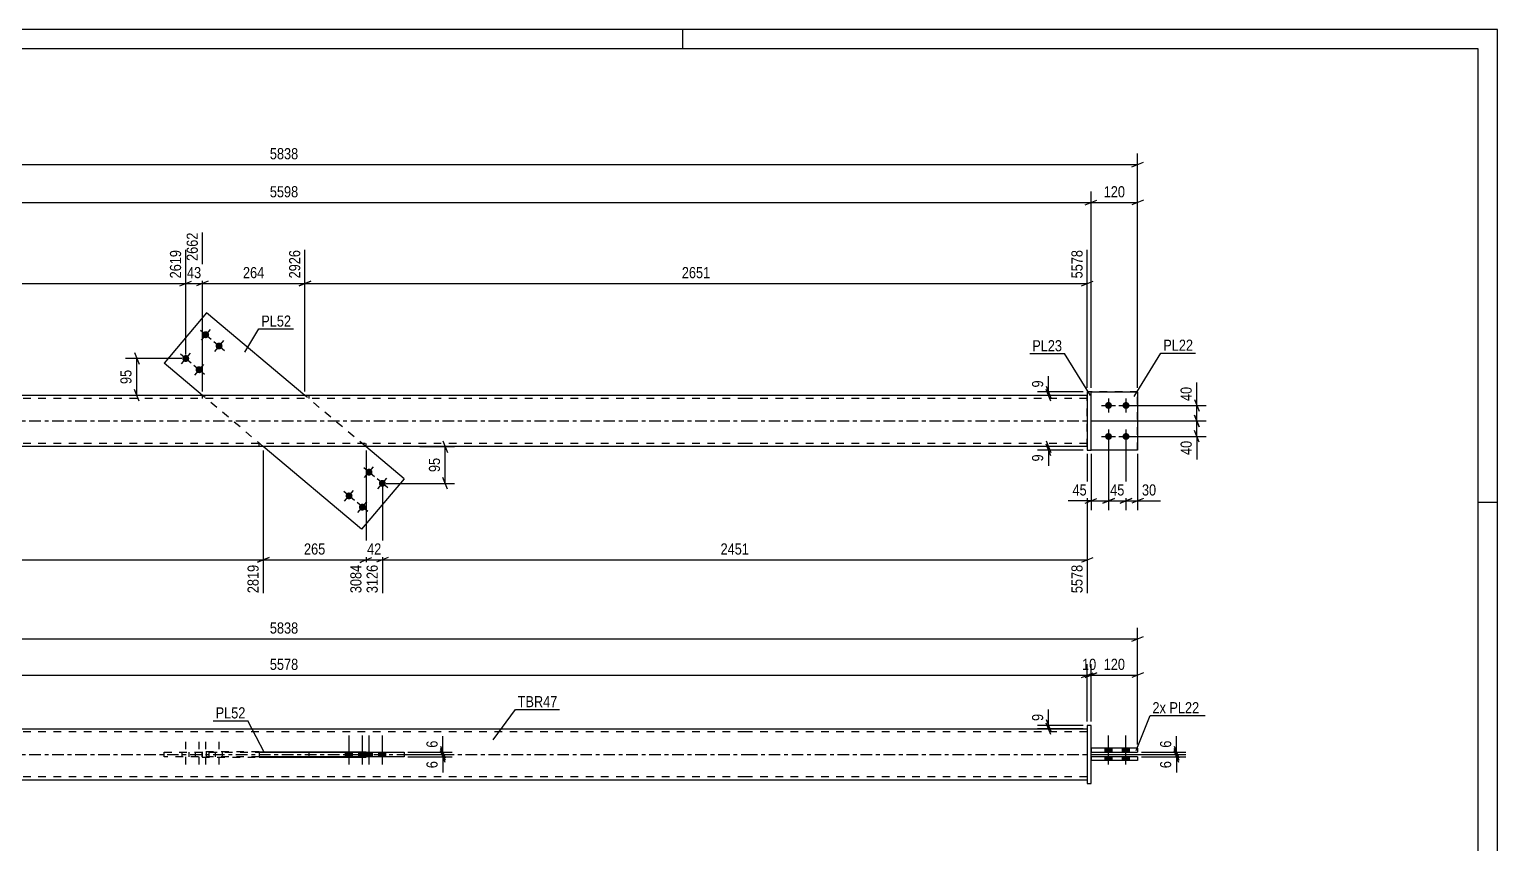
# Model space of a CAD drawing. Header units: millimetres. Extents: x 0 to 594, y 0 to 420.
# Drawn here: x 215.5 to 594, y 210 to 420 of the extents above; entities that cross this region are included whole.
import ezdxf

# ---------------------------------------------------------------- set-up
doc = ezdxf.new("R2010")
doc.units = ezdxf.units.MM
doc.linetypes.add('DXK_LINE_DOT2', pattern=[3.9198, 1.9599, -1.9599])
doc.linetypes.add('DXK_LINE_DOT3', pattern=[5.9187, 2.979, -0.9799, 0.9799, -0.9799])
doc.styles.add('Arial Narrow', font='ARIALN.TTF', dxfattribs={"height": 0.2})

# ---------------------------------------------------------------- blocks, each defined once
blk = doc.blocks.new('Unknown-501144083-1163')
at = {"color": 5, "linetype": 'Continuous'}
for p, q in [((594, 420), (0, 420)), ((384, 415), (384, 420)), ((594, 0), (594, 420)), ((589, 415), (5, 415)), ((589, 5), (589, 415)), ((594, 298), (589, 298))]:
    blk.add_line(p, q, dxfattribs=at)
blk = doc.blocks.new('Bolt-501144083-1939 - 1937')
at = {"linetype": 'Continuous'}
for points in [[(297.03, 232.41), (298.83, 232.41), (298.83, 233.61), (297.03, 233.61)], [(300.47, 232.41), (302.27, 232.41), (302.27, 233.61), (300.47, 233.61)], [(302.18, 232.41), (303.98, 232.41), (303.98, 233.61), (302.18, 233.61)], [(305.62, 232.41), (307.42, 232.41), (307.42, 233.61), (305.62, 233.61)]]:
    blk.add_hatch(color=1, dxfattribs=at).paths.add_polyline_path(points)
at = {"color": 1, "linetype": 'Continuous'}
for p, q in [((297.93, 230.41), (297.93, 237.91)), ((301.37, 230.41), (301.37, 237.91)), ((303.08, 230.41), (303.08, 237.91)), ((306.52, 230.41), (306.52, 237.91)), ((297.03, 232.41), (297.03, 233.61)), ((298.83, 232.41), (298.83, 233.61)), ((300.47, 232.41), (300.47, 233.61)), ((302.18, 232.41), (302.18, 233.61)), ((302.27, 232.41), (302.27, 233.61)), ((303.98, 232.41), (303.98, 233.61)), ((305.62, 232.41), (305.62, 233.61)), ((307.42, 232.41), (307.42, 233.61))]:
    blk.add_line(p, q, dxfattribs=at)
blk = doc.blocks.new('Bolt-501144083-1940 - 1937')
at = {"color": 1, "linetype": 'DXK_LINE_DOT2'}
for p, q in [((255.83, 230.41), (255.83, 237.91)), ((259.27, 230.41), (259.27, 237.91)), ((260.98, 230.41), (260.98, 237.91)), ((264.42, 230.41), (264.42, 237.91)), ((254.93, 232.41), (254.93, 233.61)), ((256.73, 232.41), (256.73, 233.61)), ((258.37, 232.41), (258.37, 233.61)), ((260.08, 232.41), (260.08, 233.61)), ((260.17, 232.41), (260.17, 233.61)), ((261.88, 232.41), (261.88, 233.61)), ((263.52, 232.41), (263.52, 233.61)), ((265.32, 232.41), (265.32, 233.61))]:
    blk.add_line(p, q, dxfattribs=at)
blk = doc.blocks.new('Bolt-501144083-1942 - 1937')
at = {"linetype": 'Continuous'}
for points in [[(494.6, 234.61), (492.8, 234.61), (492.8, 233.61), (494.6, 233.61)], [(494.6, 234.61), (492.8, 234.61), (492.8, 233.61), (494.6, 233.61)], [(494.6, 232.41), (492.8, 232.41), (492.8, 231.41), (494.6, 231.41)], [(494.6, 232.41), (492.8, 232.41), (492.8, 231.41), (494.6, 231.41)], [(499.1, 234.61), (497.3, 234.61), (497.3, 233.61), (499.1, 233.61)], [(499.1, 234.61), (497.3, 234.61), (497.3, 233.61), (499.1, 233.61)], [(499.1, 232.41), (497.3, 232.41), (497.3, 231.41), (499.1, 231.41)], [(499.1, 232.41), (497.3, 232.41), (497.3, 231.41), (499.1, 231.41)]]:
    blk.add_hatch(color=1, dxfattribs=at).paths.add_polyline_path(points)
at = {"color": 1, "linetype": 'Continuous'}
for p, q in [((493.7, 230.41), (493.7, 237.91)), ((493.7, 230.41), (493.7, 237.91)), ((498.2, 230.41), (498.2, 237.91)), ((498.2, 230.41), (498.2, 237.91)), ((492.8, 233.61), (492.8, 234.61)), ((492.8, 233.61), (492.8, 234.61)), ((492.8, 231.41), (492.8, 232.41)), ((492.8, 231.41), (492.8, 232.41)), ((494.6, 233.61), (494.6, 234.61)), ((494.6, 233.61), (494.6, 234.61)), ((494.6, 231.41), (494.6, 232.41)), ((494.6, 231.41), (494.6, 232.41)), ((497.3, 233.61), (497.3, 234.61)), ((497.3, 233.61), (497.3, 234.61)), ((497.3, 231.41), (497.3, 232.41)), ((497.3, 231.41), (497.3, 232.41)), ((499.1, 233.61), (499.1, 234.61)), ((499.1, 233.61), (499.1, 234.61)), ((499.1, 231.41), (499.1, 232.41)), ((499.1, 231.41), (499.1, 232.41))]:
    blk.add_line(p, q, dxfattribs=at)
blk = doc.blocks.new('Part-501144083-1945 - 1937')
at = {"color": 7, "linetype": 'DXK_LINE_DOT2'}
for p, q in [((250.25, 232.41), (250.25, 233.61)), ((250.25, 233.61), (274.77, 233.61)), ((274.77, 232.41), (250.25, 232.41)), ((261.2, 232.41), (261.2, 233.61))]:
    blk.add_line(p, q, dxfattribs=at)
at = {"color": 2, "linetype": 'Continuous'}
for p, q in [((274.77, 233.61), (312.1, 233.61)), ((312.1, 232.41), (274.77, 232.41)), ((301.15, 232.41), (301.15, 233.61)), ((312.1, 233.61), (312.1, 232.41))]:
    blk.add_line(p, q, dxfattribs=at)
blk = doc.blocks.new('Part-501144083-1959 - 1937')
at = {"color": 2, "linetype": 'Continuous'}
for p, q in [((488.2, 240.51), (488.2, 225.51)), ((489.2, 240.51), (488.2, 240.51)), ((489.2, 225.51), (489.2, 240.51)), ((488.2, 225.51), (489.2, 225.51))]:
    blk.add_line(p, q, dxfattribs=at)
blk = doc.blocks.new('Part-501144083-1964 - 1937')
at = {"color": 2, "linetype": 'Continuous'}
for p, q in [((489.2, 234.61), (489.2, 233.61)), ((501.2, 234.61), (489.2, 234.61)), ((489.2, 233.61), (501.2, 233.61)), ((501.2, 234.61), (501.2, 233.61))]:
    blk.add_line(p, q, dxfattribs=at)
blk = doc.blocks.new('Part-501144083-1969 - 1937')
at = {"color": 2, "linetype": 'Continuous'}
for p, q in [((501.2, 232.41), (489.2, 232.41)), ((489.2, 232.41), (489.2, 231.41)), ((501.2, 231.41), (489.2, 231.41)), ((501.2, 232.41), (501.2, 231.41))]:
    blk.add_line(p, q, dxfattribs=at)
blk = doc.blocks.new('Part-501144083-1974 - 1937')
at = {"color": 2, "linetype": 'Continuous'}
for p, q in [((162.25, 239.61), (400.1, 239.61)), ((400.2, 239.61), (488.2, 239.61)), ((274.77, 233.71), (274.77, 232.31)), ((274.77, 233.71), (302.32, 233.71)), ((274.77, 232.31), (302.32, 232.31)), ((287.59, 233.71), (287.59, 233.61)), ((287.59, 232.31), (287.59, 232.41)), ((302.32, 233.71), (302.32, 233.61)), ((302.32, 232.31), (302.32, 232.41)), ((400.1, 226.41), (162.25, 226.41)), ((488.2, 226.41), (400.2, 226.41))]:
    blk.add_line(p, q, dxfattribs=at)
at = {"color": 7, "linetype": 'DXK_LINE_DOT2'}
for p, q in [((400.1, 238.81), (162.25, 238.81)), ((488.2, 238.81), (400.2, 238.81)), ((488.2, 239.61), (488.2, 226.41)), ((260.04, 233.71), (260.04, 232.31)), ((274.77, 233.71), (260.04, 233.71)), ((260.04, 232.31), (274.77, 232.31)), ((287.59, 233.61), (287.59, 232.41)), ((302.32, 233.61), (302.32, 232.41)), ((400.1, 227.21), (162.25, 227.21)), ((488.2, 227.21), (400.2, 227.21))]:
    blk.add_line(p, q, dxfattribs=at)
at = {"color": 7, "linetype": 'DXK_LINE_DOT3'}
for p, q in [((162.25, 233.01), (400.1, 233.01)), ((400.2, 233.01), (488.2, 233.01))]:
    blk.add_line(p, q, dxfattribs=at)
blk = doc.blocks.new('Part-501144083-1431 - 1403')
at = {"color": 7, "linetype": 'DXK_LINE_DOT2'}
for p, q in [((501.2, 326.51), (489.2, 326.51)), ((489.2, 311.51), (489.2, 326.51)), ((501.2, 311.51), (501.2, 326.51)), ((501.2, 311.51), (489.2, 311.51))]:
    blk.add_line(p, q, dxfattribs=at)
blk = doc.blocks.new('Part-501144083-1446 - 1403')
at = {"color": 2, "linetype": 'Continuous'}
for p, q in [((489.2, 326.51), (501.2, 326.51)), ((501.2, 326.51), (501.2, 311.51)), ((501.2, 311.51), (489.2, 311.51))]:
    blk.add_line(p, q, dxfattribs=at)
at = {"color": 7, "linetype": 'DXK_LINE_DOT2'}
blk.add_line((489.2, 311.51), (489.2, 326.51), dxfattribs=at)
blk = doc.blocks.new('Part-501144083-1430 - 1403')
at = {"color": 2, "linetype": 'Continuous'}
for p, q in [((400.1, 325.61), (162.25, 325.61)), ((488.2, 325.61), (400.2, 325.61)), ((400.1, 312.41), (162.25, 312.41)), ((488.2, 312.41), (400.2, 312.41))]:
    blk.add_line(p, q, dxfattribs=at)
at = {"color": 7, "linetype": 'DXK_LINE_DOT2'}
for p, q in [((260.04, 325.61), (260.04, 324.81)), ((287.59, 325.61), (287.59, 324.81)), ((488.2, 312.41), (488.2, 325.61)), ((400.1, 324.81), (162.25, 324.81)), ((488.2, 324.81), (400.2, 324.81)), ((400.1, 313.21), (162.25, 313.21)), ((274.77, 312.41), (274.77, 313.21)), ((302.32, 312.41), (302.32, 313.21)), ((488.2, 313.21), (400.2, 313.21))]:
    blk.add_line(p, q, dxfattribs=at)
at = {"color": 7, "linetype": 'DXK_LINE_DOT3'}
for p, q in [((162.25, 319.01), (400.1, 319.01)), ((400.2, 319.01), (488.2, 319.01))]:
    blk.add_line(p, q, dxfattribs=at)
blk = doc.blocks.new('Part-501144083-1461 - 1403')
at = {"color": 2, "linetype": 'Continuous'}
for p, q in [((488.2, 326.51), (488.2, 311.51)), ((489.2, 326.51), (488.2, 326.51)), ((489.2, 311.51), (489.2, 326.51)), ((488.2, 311.51), (489.2, 311.51))]:
    blk.add_line(p, q, dxfattribs=at)
blk = doc.blocks.new('Part-501144083-1487 - 1403')
at = {"color": 2, "linetype": 'Continuous'}
for p, q in [((261.2, 346.93), (250.25, 333.93)), ((286.54, 325.61), (261.2, 346.93)), ((260.14, 325.61), (250.25, 333.93)), ((301.15, 291.09), (275.82, 312.41)), ((312.1, 304.09), (302.22, 312.41)), ((312.1, 304.09), (301.15, 291.09))]:
    blk.add_line(p, q, dxfattribs=at)
at = {"color": 7, "linetype": 'DXK_LINE_DOT2'}
for p, q in [((275.82, 312.41), (260.14, 325.61)), ((302.22, 312.41), (286.54, 325.61))]:
    blk.add_line(p, q, dxfattribs=at)
blk = doc.blocks.new('Bolt-501144083-1488 - 1403')
at = {"linetype": 'Continuous'}
for points in [[(493.7, 323.91, -1), (493.7, 322.11, -1)], [(498.2, 323.91, -1), (498.2, 322.11, -1)], [(493.7, 315.91, -1), (493.7, 314.11, -1)], [(498.2, 315.91, -1), (498.2, 314.11, -1)]]:
    blk.add_hatch(color=1, dxfattribs=at).paths.add_polyline_path(points)
at = {"color": 1, "linetype": 'Continuous'}
for p, q in [((491.9, 323.01), (495.5, 323.01)), ((493.7, 324.81), (493.7, 321.21)), ((496.4, 323.01), (500, 323.01)), ((498.2, 324.81), (498.2, 321.21)), ((491.9, 315.01), (495.5, 315.01)), ((493.7, 316.81), (493.7, 313.21)), ((496.4, 315.01), (500, 315.01)), ((498.2, 316.81), (498.2, 313.21))]:
    blk.add_line(p, q, dxfattribs=at)
blk = doc.blocks.new('Bolt-501144083-1490 - 1403')
at = {"linetype": 'Continuous'}
for points in [[(261.56, 341.93, -1), (260.4, 340.55, -1)], [(265, 339.03, -1), (263.85, 337.65, -1)], [(256.41, 335.81, -1), (255.25, 334.43, -1)], [(259.85, 332.91, -1), (258.69, 331.53, -1)]]:
    blk.add_hatch(color=1, dxfattribs=at).paths.add_polyline_path(points)
at = {"color": 1, "linetype": 'Continuous'}
for p, q in [((259.61, 342.4), (262.36, 340.08)), ((262.14, 342.62), (259.82, 339.86)), ((263.05, 339.5), (265.8, 337.18)), ((265.58, 339.72), (263.27, 336.96)), ((254.45, 336.28), (257.21, 333.96)), ((256.99, 336.5), (254.67, 333.74)), ((257.9, 333.38), (260.65, 331.06)), ((260.43, 333.6), (258.11, 330.84))]:
    blk.add_line(p, q, dxfattribs=at)
blk = doc.blocks.new('Bolt-501144083-1491 - 1403')
at = {"linetype": 'Continuous'}
for points in [[(302.5, 305.11, -1), (303.66, 306.49, -1)], [(305.94, 302.21, -1), (307.1, 303.59, -1)], [(297.35, 298.99, -1), (298.51, 300.37, -1)], [(300.79, 296.09, -1), (301.95, 297.47, -1)]]:
    blk.add_hatch(color=1, dxfattribs=at).paths.add_polyline_path(points)
at = {"color": 1, "linetype": 'Continuous'}
for p, q in [((304.46, 304.64), (301.7, 306.96)), ((301.92, 304.42), (304.24, 307.18)), ((307.9, 301.74), (305.15, 304.06)), ((305.36, 301.53), (307.68, 304.28)), ((299.31, 298.52), (296.55, 300.84)), ((296.77, 298.3), (299.09, 301.06)), ((302.75, 295.62), (299.99, 297.94)), ((300.21, 295.41), (302.53, 298.16))]:
    blk.add_line(p, q, dxfattribs=at)
blk = doc.blocks.new('StraightDimension-501144083-2121 - 1937')
at = {"color": 7, "linetype": 'Continuous'}
for p, q in [((321.5, 235.11), (322.7, 232.11)), ((313.1, 233.61), (324.5, 233.61)), ((313.1, 233.01), (324.5, 233.01)), ((322.7, 231.51), (321.5, 234.51)), ((322.1, 233.01), (322.1, 233.61))]:
    blk.add_line(p, q, dxfattribs=at)
at = {"color": 0}
blk.add_wipeout([(321.35, 237.17), (317.15, 237.17), (317.15, 234.14), (321.35, 234.14)], dxfattribs=at)
at = {"color": 7, "linetype": 'Continuous'}
blk.add_line((322.1, 233.61), (322.1, 237.69), dxfattribs=at)
blk.add_line((322.1, 233.61), (322.1, 237.69), dxfattribs=at)
at = {"color": 3, "style": 'Arial Narrow'}
blk.add_text('6', height=2.86, rotation=90.0002, dxfattribs=at).set_placement((320.75, 234.74))
blk = doc.blocks.new('StraightDimension-501144083-2038 - 1937')
at = {"color": 7, "linetype": 'Continuous'}
for p, q in [((486.7, 252.86), (489.7, 254.06)), ((490.7, 254.06), (487.7, 252.86)), ((488.2, 241.51), (488.2, 256.31)), ((489.2, 241.51), (489.2, 256.31)), ((488.2, 253.46), (489.2, 253.46))]:
    blk.add_line(p, q, dxfattribs=at)
at = {"color": 0}
blk.add_wipeout([(491.13, 254.21), (491.13, 258.41), (486.27, 258.41), (486.27, 254.21)], dxfattribs=at)
at = {"color": 3, "style": 'Arial Narrow'}
blk.add_text('10', height=2.863, dxfattribs=at).set_placement((486.87, 254.81))
blk = doc.blocks.new('StraightDimension-501144083-1991 - 1937')
at = {"color": 7, "linetype": 'Continuous'}
for p, q in [((501.2, 235.61), (501.2, 265.68)), ((61.15, 262.83), (501.2, 262.83)), ((499.7, 262.23), (502.7, 263.43))]:
    blk.add_line(p, q, dxfattribs=at)
at = {"color": 0}
blk.add_wipeout([(285.43, 263.58), (285.43, 267.78), (276.92, 267.78), (276.92, 263.58)], dxfattribs=at)
at = {"color": 3, "style": 'Arial Narrow'}
blk.add_text('5838', height=2.863, dxfattribs=at).set_placement((277.52, 264.18))
blk = doc.blocks.new('StraightDimension-501144083-2030 - 1937')
at = {"color": 7, "linetype": 'Continuous'}
for p, q in [((486.7, 252.86), (489.7, 254.06)), ((488.2, 241.51), (488.2, 256.31)), ((74.15, 253.46), (488.2, 253.46))]:
    blk.add_line(p, q, dxfattribs=at)
at = {"color": 0}
blk.add_wipeout([(285.43, 254.21), (285.43, 258.41), (276.92, 258.41), (276.92, 254.21)], dxfattribs=at)
at = {"color": 3, "style": 'Arial Narrow'}
blk.add_text('5578', height=2.863, dxfattribs=at).set_placement((277.52, 254.81))
blk = doc.blocks.new('StraightDimension-501144083-2107 - 1937')
at = {"color": 7, "linetype": 'Continuous'}
for p, q in [((489.2, 233.01), (513.6, 233.01)), ((502.2, 232.41), (513.6, 232.41)), ((510.6, 234.51), (511.8, 231.51)), ((511.8, 230.91), (510.6, 233.91)), ((511.2, 232.41), (511.2, 233.01))]:
    blk.add_line(p, q, dxfattribs=at)
at = {"color": 0}
blk.add_wipeout([(510.45, 231.89), (506.25, 231.89), (506.25, 228.86), (510.45, 228.86)], dxfattribs=at)
at = {"color": 7, "linetype": 'Continuous'}
blk.add_line((511.2, 232.41), (511.2, 228.34), dxfattribs=at)
blk.add_line((511.2, 232.41), (511.2, 228.34), dxfattribs=at)
at = {"color": 3, "style": 'Arial Narrow'}
blk.add_text('6', height=2.86, rotation=90.0002, dxfattribs=at).set_placement((509.85, 229.46))
blk = doc.blocks.new('StraightDimension-501144083-2047 - 1937')
at = {"color": 7, "linetype": 'Continuous'}
for p, q in [((487.7, 252.86), (490.7, 254.06)), ((489.2, 241.51), (489.2, 256.31)), ((502.7, 254.06), (499.7, 252.86)), ((501.2, 235.61), (501.2, 256.31)), ((489.2, 253.46), (501.2, 253.46))]:
    blk.add_line(p, q, dxfattribs=at)
at = {"color": 0}
blk.add_wipeout([(498.54, 254.21), (498.54, 258.41), (491.86, 258.41), (491.86, 254.21)], dxfattribs=at)
at = {"color": 3, "style": 'Arial Narrow'}
blk.add_text('120', height=2.863, dxfattribs=at).set_placement((492.46, 254.81))
blk = doc.blocks.new('StraightDimension-501144083-2058 - 1937')
at = {"color": 7, "linetype": 'Continuous'}
for p, q in [((487.2, 240.51), (475.35, 240.51)), ((487.2, 239.61), (475.35, 239.61)), ((477.6, 242.01), (478.8, 239.01)), ((478.8, 238.11), (477.6, 241.11)), ((478.2, 239.61), (478.2, 240.51))]:
    blk.add_line(p, q, dxfattribs=at)
at = {"color": 0}
blk.add_wipeout([(477.45, 244.07), (473.25, 244.07), (473.25, 241.04), (477.45, 241.04)], dxfattribs=at)
at = {"color": 7, "linetype": 'Continuous'}
blk.add_line((478.2, 240.51), (478.2, 244.59), dxfattribs=at)
blk.add_line((478.2, 240.51), (478.2, 244.59), dxfattribs=at)
at = {"color": 3, "style": 'Arial Narrow'}
blk.add_text('9', height=2.86, rotation=90.0002, dxfattribs=at).set_placement((476.85, 241.64))
blk = doc.blocks.new('StraightDimension-501144083-2094 - 1937')
at = {"color": 7, "linetype": 'Continuous'}
for p, q in [((510.6, 235.11), (511.8, 232.11)), ((489.2, 233.01), (513.6, 233.01)), ((502.2, 233.61), (513.6, 233.61)), ((511.8, 231.51), (510.6, 234.51)), ((511.2, 233.01), (511.2, 233.61))]:
    blk.add_line(p, q, dxfattribs=at)
at = {"color": 0}
blk.add_wipeout([(510.45, 237.17), (506.25, 237.17), (506.25, 234.14), (510.45, 234.14)], dxfattribs=at)
at = {"color": 7, "linetype": 'Continuous'}
blk.add_line((511.2, 233.61), (511.2, 237.69), dxfattribs=at)
blk.add_line((511.2, 233.61), (511.2, 237.69), dxfattribs=at)
at = {"color": 3, "style": 'Arial Narrow'}
blk.add_text('6', height=2.86, rotation=90.0002, dxfattribs=at).set_placement((509.85, 234.74))
blk = doc.blocks.new('StraightDimension-501144083-2125 - 1937')
at = {"color": 7, "linetype": 'Continuous'}
for p, q in [((313.1, 233.01), (324.5, 233.01)), ((313.1, 232.41), (324.5, 232.41)), ((321.5, 234.51), (322.7, 231.51)), ((322.7, 230.91), (321.5, 233.91)), ((322.1, 232.41), (322.1, 233.01))]:
    blk.add_line(p, q, dxfattribs=at)
at = {"color": 0}
blk.add_wipeout([(321.35, 231.89), (317.15, 231.89), (317.15, 228.86), (321.35, 228.86)], dxfattribs=at)
at = {"color": 7, "linetype": 'Continuous'}
blk.add_line((322.1, 232.41), (322.1, 228.34), dxfattribs=at)
blk.add_line((322.1, 232.41), (322.1, 228.34), dxfattribs=at)
at = {"color": 3, "style": 'Arial Narrow'}
blk.add_text('6', height=2.86, rotation=90.0002, dxfattribs=at).set_placement((320.75, 229.46))
blk = doc.blocks.new('StraightDimension-501144083-1664 - 1403')
at = {"color": 7, "linetype": 'Continuous'}
for p, q in [((489.2, 319.01), (518.89, 319.01)), ((515.89, 320.51), (517.09, 317.51)), ((516.49, 315.01), (516.49, 319.01)), ((499.2, 315.01), (518.89, 315.01)), ((517.09, 313.51), (515.89, 316.51))]:
    blk.add_line(p, q, dxfattribs=at)
at = {"color": 0}
blk.add_wipeout([(515.74, 314.49), (511.54, 314.49), (511.54, 309.63), (515.74, 309.63)], dxfattribs=at)
at = {"color": 7, "linetype": 'Continuous'}
blk.add_line((516.49, 315.01), (516.49, 309.1), dxfattribs=at)
blk.add_line((516.49, 315.01), (516.49, 309.1), dxfattribs=at)
at = {"color": 3, "style": 'Arial Narrow'}
blk.add_text('40', height=2.863, rotation=90.0002, dxfattribs=at).set_placement((515.14, 310.23))
blk = doc.blocks.new('StraightDimension-501144083-1707 - 1403')
at = {"color": 7, "linetype": 'Continuous'}
for p, q in [((488.2, 310.51), (488.2, 274.6)), ((306.52, 301.9), (306.52, 274.6)), ((308.02, 283.81), (305.02, 282.61)), ((306.52, 283.21), (488.2, 283.21)), ((486.7, 282.61), (489.7, 283.81))]:
    blk.add_line(p, q, dxfattribs=at)
at = {"color": 0}
blk.add_wipeout([(401.62, 283.96), (401.62, 288.16), (393.1, 288.16), (393.1, 283.96)], dxfattribs=at)
at = {"color": 0, "linetype": 'Continuous'}
blk.add_wipeout([(487.6, 282.51), (483.4, 282.51), (483.4, 274), (487.6, 274)], dxfattribs=at)
at = {"color": 3, "style": 'Arial Narrow'}
blk.add_text('2451', height=2.863, dxfattribs=at).set_placement((393.7, 284.56))
at = {"color": 3, "linetype": 'Continuous', "style": 'Arial Narrow'}
blk.add_text('5578', height=2.863, rotation=90.0002, dxfattribs=at).set_placement((487, 274.6))
blk = doc.blocks.new('StraightDimension-501144083-1691 - 1403')
at = {"color": 7, "linetype": 'Continuous'}
for p, q in [((74.15, 311.41), (74.15, 280.08)), ((275.82, 311.41), (275.82, 274.6)), ((75.65, 283.81), (72.65, 282.61)), ((74.15, 283.21), (275.82, 283.21)), ((274.32, 282.61), (277.32, 283.81))]:
    blk.add_line(p, q, dxfattribs=at)
at = {"color": 0}
blk.add_wipeout([(179.24, 283.96), (179.24, 288.16), (170.73, 288.16), (170.73, 283.96)], dxfattribs=at)
at = {"color": 0, "linetype": 'Continuous'}
for points in [[(73.55, 282.51), (69.35, 282.51), (69.35, 279.48), (73.55, 279.48)], [(275.22, 282.51), (271.02, 282.51), (271.02, 274), (275.22, 274)]]:
    blk.add_wipeout(points, dxfattribs=at)
at = {"color": 3, "style": 'Arial Narrow'}
blk.add_text('2819', height=2.863, dxfattribs=at).set_placement((171.33, 284.56))
at = {"color": 3, "linetype": 'Continuous', "style": 'Arial Narrow'}
for s, height, p in [('0', 2.86, (72.95, 280.08)), ('2819', 2.863, (274.62, 274.6))]:
    blk.add_text(s, height=height, rotation=90.0002, dxfattribs=at).set_placement(p)
blk = doc.blocks.new('StraightDimension-501144083-1506 - 1403')
at = {"color": 7, "linetype": 'Continuous'}
for p, q in [((487.2, 326.51), (475.35, 326.51)), ((487.2, 325.61), (475.35, 325.61)), ((477.6, 328.01), (478.8, 325.01)), ((478.8, 324.11), (477.6, 327.11)), ((478.2, 325.61), (478.2, 326.51))]:
    blk.add_line(p, q, dxfattribs=at)
at = {"color": 0}
blk.add_wipeout([(477.45, 330.06), (473.25, 330.06), (473.25, 327.04), (477.45, 327.04)], dxfattribs=at)
at = {"color": 7, "linetype": 'Continuous'}
blk.add_line((478.2, 326.51), (478.2, 330.59), dxfattribs=at)
blk.add_line((478.2, 326.51), (478.2, 330.59), dxfattribs=at)
at = {"color": 3, "style": 'Arial Narrow'}
blk.add_text('9', height=2.86, rotation=90.0002, dxfattribs=at).set_placement((476.85, 327.64))
blk = doc.blocks.new('StraightDimension-501144083-1677 - 1403')
at = {"color": 7, "linetype": 'Continuous'}
for p, q in [((499.2, 323.01), (518.89, 323.01)), ((515.89, 324.51), (517.09, 321.51)), ((516.49, 319.01), (516.49, 323.01)), ((489.2, 319.01), (518.89, 319.01)), ((517.09, 317.51), (515.89, 320.51))]:
    blk.add_line(p, q, dxfattribs=at)
at = {"color": 0}
blk.add_wipeout([(515.74, 328.39), (511.54, 328.39), (511.54, 323.54), (515.74, 323.54)], dxfattribs=at)
at = {"color": 7, "linetype": 'Continuous'}
blk.add_line((516.49, 323.01), (516.49, 328.92), dxfattribs=at)
blk.add_line((516.49, 323.01), (516.49, 328.92), dxfattribs=at)
at = {"color": 3, "style": 'Arial Narrow'}
blk.add_text('40', height=2.863, rotation=90.0002, dxfattribs=at).set_placement((515.14, 324.14))
blk = doc.blocks.new('StraightDimension-501144083-1818 - 1403')
at = {"color": 7, "linetype": 'Continuous'}
for p, q in [((501.2, 327.51), (501.2, 388)), ((61.15, 385.15), (501.2, 385.15)), ((499.7, 384.55), (502.7, 385.75))]:
    blk.add_line(p, q, dxfattribs=at)
at = {"color": 0}
blk.add_wipeout([(285.43, 385.9), (285.43, 390.1), (276.92, 390.1), (276.92, 385.9)], dxfattribs=at)
at = {"color": 3, "style": 'Arial Narrow'}
blk.add_text('5838', height=2.863, dxfattribs=at).set_placement((277.52, 386.5))
blk = doc.blocks.new('StraightDimension-501144083-1754 - 1403')
at = {"color": 7, "linetype": 'Continuous'}
for p, q in [((254.83, 335.12), (240.35, 335.12)), ((242.6, 336.62), (243.8, 333.62)), ((243.2, 325.61), (243.2, 335.12)), ((251.99, 325.61), (240.35, 325.61)), ((243.8, 324.11), (242.6, 327.11))]:
    blk.add_line(p, q, dxfattribs=at)
at = {"color": 0}
blk.add_wipeout([(242.45, 332.79), (238.25, 332.79), (238.25, 327.94), (242.45, 327.94)], dxfattribs=at)
at = {"color": 3, "style": 'Arial Narrow'}
blk.add_text('95', height=2.863, rotation=90.0002, dxfattribs=at).set_placement((241.85, 328.54))
blk = doc.blocks.new('StraightDimension-501144083-1517 - 1403')
at = {"color": 7, "linetype": 'Continuous'}
for p, q in [((487.2, 312.41), (475.35, 312.41)), ((487.2, 311.51), (475.35, 311.51)), ((477.6, 313.91), (478.8, 310.91)), ((478.8, 310.01), (477.6, 313.01)), ((478.2, 311.51), (478.2, 312.41))]:
    blk.add_line(p, q, dxfattribs=at)
at = {"color": 0}
blk.add_wipeout([(477.45, 310.99), (473.25, 310.99), (473.25, 307.96), (477.45, 307.96)], dxfattribs=at)
at = {"color": 7, "linetype": 'Continuous'}
blk.add_line((478.2, 311.51), (478.2, 307.43), dxfattribs=at)
blk.add_line((478.2, 311.51), (478.2, 307.43), dxfattribs=at)
at = {"color": 3, "style": 'Arial Narrow'}
blk.add_text('9', height=2.86, rotation=90.0002, dxfattribs=at).set_placement((476.85, 308.56))
blk = doc.blocks.new('StraightDimension-501144083-1557 - 1403')
at = {"color": 7, "linetype": 'Continuous'}
for p, q in [((498.2, 314.01), (498.2, 296.03)), ((501.2, 310.51), (501.2, 296.03)), ((496.7, 297.83), (499.7, 299.03)), ((502.7, 299.03), (499.7, 297.83)), ((498.2, 298.43), (501.2, 298.43))]:
    blk.add_line(p, q, dxfattribs=at)
at = {"color": 0}
blk.add_wipeout([(506.58, 299.18), (506.58, 303.38), (501.72, 303.38), (501.72, 299.18)], dxfattribs=at)
at = {"color": 7, "linetype": 'Continuous'}
blk.add_line((501.2, 298.43), (507.1, 298.43), dxfattribs=at)
blk.add_line((501.2, 298.43), (507.1, 298.43), dxfattribs=at)
at = {"color": 3, "style": 'Arial Narrow'}
blk.add_text('30', height=2.863, dxfattribs=at).set_placement((502.32, 299.78))
blk = doc.blocks.new('StraightDimension-501144083-1576 - 1403')
at = {"color": 7, "linetype": 'Continuous'}
for p, q in [((493.7, 314.01), (493.7, 296.03)), ((498.2, 314.01), (498.2, 296.03)), ((492.2, 297.83), (495.2, 299.03)), ((499.7, 299.03), (496.7, 297.83)), ((493.7, 298.43), (498.2, 298.43))]:
    blk.add_line(p, q, dxfattribs=at)
at = {"color": 0}
blk.add_wipeout([(498.38, 299.18), (498.38, 303.38), (493.52, 303.38), (493.52, 299.18)], dxfattribs=at)
at = {"color": 3, "style": 'Arial Narrow'}
blk.add_text('45', height=2.863, dxfattribs=at).set_placement((494.12, 299.78))
blk = doc.blocks.new('StraightDimension-501144083-1799 - 1403')
at = {"color": 7, "linetype": 'Continuous'}
for p, q in [((286.54, 326.61), (286.54, 363.1)), ((488.2, 327.51), (488.2, 363.1)), ((288.04, 355.08), (285.04, 353.88)), ((286.54, 354.48), (488.2, 354.48)), ((486.7, 353.88), (489.7, 355.08))]:
    blk.add_line(p, q, dxfattribs=at)
at = {"color": 0, "linetype": 'Continuous'}
blk.add_wipeout([(487.6, 363.7), (483.4, 363.7), (483.4, 355.18), (487.6, 355.18)], dxfattribs=at)
at = {"color": 0}
blk.add_wipeout([(391.62, 355.23), (391.62, 359.43), (383.11, 359.43), (383.11, 355.23)], dxfattribs=at)
at = {"color": 3, "linetype": 'Continuous', "style": 'Arial Narrow'}
blk.add_text('5578', height=2.863, rotation=90.0002, dxfattribs=at).set_placement((487, 355.78))
at = {"color": 3, "style": 'Arial Narrow'}
blk.add_text('2651', height=2.863, dxfattribs=at).set_placement((383.71, 355.83))
blk = doc.blocks.new('StraightDimension-501144083-1592 - 1403')
at = {"color": 7, "linetype": 'Continuous'}
for p, q in [((489.2, 310.51), (489.2, 296.03)), ((493.7, 314.01), (493.7, 296.03)), ((487.7, 297.83), (490.7, 299.03)), ((495.2, 299.03), (492.2, 297.83)), ((489.2, 298.43), (493.7, 298.43))]:
    blk.add_line(p, q, dxfattribs=at)
at = {"color": 0}
blk.add_wipeout([(488.67, 299.18), (488.67, 303.38), (483.82, 303.38), (483.82, 299.18)], dxfattribs=at)
at = {"color": 7, "linetype": 'Continuous'}
blk.add_line((489.2, 298.43), (483.29, 298.43), dxfattribs=at)
blk.add_line((489.2, 298.43), (483.29, 298.43), dxfattribs=at)
at = {"color": 3, "style": 'Arial Narrow'}
blk.add_text('45', height=2.863, dxfattribs=at).set_placement((484.42, 299.78))
blk = doc.blocks.new('StraightDimension-501144083-1715 - 1403')
at = {"color": 7, "linetype": 'Continuous'}
for p, q in [((275.82, 311.41), (275.82, 274.6)), ((302.32, 311.41), (302.32, 274.6)), ((277.32, 283.81), (274.32, 282.61)), ((275.82, 283.21), (302.32, 283.21)), ((300.82, 282.61), (303.82, 283.81))]:
    blk.add_line(p, q, dxfattribs=at)
at = {"color": 0}
blk.add_wipeout([(292.41, 283.96), (292.41, 288.16), (285.72, 288.16), (285.72, 283.96)], dxfattribs=at)
at = {"color": 0, "linetype": 'Continuous'}
blk.add_wipeout([(301.72, 282.51), (297.52, 282.51), (297.52, 274), (301.72, 274)], dxfattribs=at)
at = {"color": 3, "style": 'Arial Narrow'}
blk.add_text('265', height=2.863, dxfattribs=at).set_placement((286.32, 284.56))
at = {"color": 3, "linetype": 'Continuous', "style": 'Arial Narrow'}
blk.add_text('3084', height=2.863, rotation=90.0002, dxfattribs=at).set_placement((301.12, 274.6))
blk = doc.blocks.new('StraightDimension-501144083-1737 - 1403')
at = {"color": 7, "linetype": 'Continuous'}
for p, q in [((302.32, 311.41), (302.32, 274.6)), ((306.52, 301.9), (306.52, 274.6)), ((300.82, 282.61), (303.82, 283.81)), ((302.32, 283.21), (306.52, 283.21)), ((308.02, 283.81), (305.02, 282.61))]:
    blk.add_line(p, q, dxfattribs=at)
at = {"color": 0}
blk.add_wipeout([(306.85, 283.96), (306.85, 288.16), (301.99, 288.16), (301.99, 283.96)], dxfattribs=at)
at = {"color": 3, "style": 'Arial Narrow'}
blk.add_text('42', height=2.863, dxfattribs=at).set_placement((302.59, 284.56))
at = {"color": 0, "linetype": 'Continuous'}
blk.add_wipeout([(305.92, 282.51), (301.72, 282.51), (301.72, 274), (305.92, 274)], dxfattribs=at)
at = {"color": 3, "linetype": 'Continuous', "style": 'Arial Narrow'}
blk.add_text('3126', height=2.863, rotation=90.0002, dxfattribs=at).set_placement((305.32, 274.6))
blk = doc.blocks.new('StraightDimension-501144083-1765 - 1403')
at = {"color": 7, "linetype": 'Continuous'}
for p, q in [((260.14, 326.61), (260.14, 367.6)), ((286.54, 326.61), (286.54, 363.1)), ((261.64, 355.08), (258.64, 353.88)), ((260.14, 354.48), (286.54, 354.48)), ((285.04, 353.88), (288.04, 355.08))]:
    blk.add_line(p, q, dxfattribs=at)
at = {"color": 0, "linetype": 'Continuous'}
blk.add_wipeout([(285.94, 363.7), (281.74, 363.7), (281.74, 355.18), (285.94, 355.18)], dxfattribs=at)
at = {"color": 0}
blk.add_wipeout([(276.68, 355.23), (276.68, 359.43), (269.99, 359.43), (269.99, 355.23)], dxfattribs=at)
at = {"color": 3, "linetype": 'Continuous', "style": 'Arial Narrow'}
blk.add_text('2926', height=2.863, rotation=90.0002, dxfattribs=at).set_placement((285.34, 355.78))
at = {"color": 3, "style": 'Arial Narrow'}
blk.add_text('264', height=2.863, dxfattribs=at).set_placement((270.59, 355.83))
blk = doc.blocks.new('StraightDimension-501144083-1785 - 1403')
at = {"color": 7, "linetype": 'Continuous'}
for p, q in [((260.14, 326.61), (260.14, 367.6)), ((255.83, 336.12), (255.83, 363.1)), ((254.33, 353.88), (257.33, 355.08)), ((255.83, 354.48), (260.14, 354.48)), ((261.64, 355.08), (258.64, 353.88))]:
    blk.add_line(p, q, dxfattribs=at)
at = {"color": 0}
blk.add_wipeout([(260.41, 355.23), (260.41, 359.43), (255.56, 359.43), (255.56, 355.23)], dxfattribs=at)
at = {"color": 0, "linetype": 'Continuous'}
blk.add_wipeout([(259.54, 368.2), (255.34, 368.2), (255.34, 359.68), (259.54, 359.68)], dxfattribs=at)
at = {"color": 3, "linetype": 'Continuous', "style": 'Arial Narrow'}
blk.add_text('2662', height=2.863, rotation=90.0002, dxfattribs=at).set_placement((258.94, 360.28))
at = {"color": 3, "style": 'Arial Narrow'}
blk.add_text('43', height=2.863, dxfattribs=at).set_placement((256.16, 355.83))
blk = doc.blocks.new('StraightDimension-501144083-1811 - 1403')
at = {"color": 7, "linetype": 'Continuous'}
for p, q in [((255.83, 336.12), (255.83, 363.1)), ((74.15, 327.51), (74.15, 357.61)), ((75.65, 355.08), (72.65, 353.88)), ((74.15, 354.48), (255.83, 354.48)), ((254.33, 353.88), (257.33, 355.08))]:
    blk.add_line(p, q, dxfattribs=at)
at = {"color": 0, "linetype": 'Continuous'}
for points in [[(255.23, 363.7), (251.03, 363.7), (251.03, 355.18), (255.23, 355.18)], [(73.55, 358.21), (69.35, 358.21), (69.35, 355.18), (73.55, 355.18)]]:
    blk.add_wipeout(points, dxfattribs=at)
at = {"color": 0}
blk.add_wipeout([(169.25, 355.23), (169.25, 359.43), (160.74, 359.43), (160.74, 355.23)], dxfattribs=at)
at = {"color": 3, "linetype": 'Continuous', "style": 'Arial Narrow'}
for s, height, p in [('2619', 2.863, (254.63, 355.78)), ('0', 2.86, (72.95, 355.78))]:
    blk.add_text(s, height=height, rotation=90.0002, dxfattribs=at).set_placement(p)
at = {"color": 3, "style": 'Arial Narrow'}
blk.add_text('2619', height=2.863, dxfattribs=at).set_placement((161.34, 355.83))
blk = doc.blocks.new('StraightDimension-501144083-1838 - 1403')
at = {"color": 7, "linetype": 'Continuous'}
for p, q in [((487.7, 374.74), (490.7, 375.94)), ((489.2, 327.51), (489.2, 378.19)), ((489.2, 375.34), (501.2, 375.34)), ((502.7, 375.94), (499.7, 374.74)), ((501.2, 327.51), (501.2, 378.19))]:
    blk.add_line(p, q, dxfattribs=at)
at = {"color": 0}
blk.add_wipeout([(498.54, 376.09), (498.54, 380.29), (491.86, 380.29), (491.86, 376.09)], dxfattribs=at)
at = {"color": 3, "style": 'Arial Narrow'}
blk.add_text('120', height=2.863, dxfattribs=at).set_placement((492.46, 376.69))
blk = doc.blocks.new('StraightDimension-501144083-1924 - 1403')
at = {"color": 7, "linetype": 'Continuous'}
for p, q in [((316.15, 312.41), (325.12, 312.41)), ((322.12, 313.91), (323.32, 310.91)), ((322.72, 302.9), (322.72, 312.41)), ((307.52, 302.9), (325.12, 302.9)), ((323.32, 301.4), (322.12, 304.4))]:
    blk.add_line(p, q, dxfattribs=at)
at = {"color": 0}
blk.add_wipeout([(321.97, 310.08), (317.77, 310.08), (317.77, 305.23), (321.97, 305.23)], dxfattribs=at)
at = {"color": 3, "style": 'Arial Narrow'}
blk.add_text('95', height=2.863, rotation=90.0002, dxfattribs=at).set_placement((321.37, 305.83))
blk = doc.blocks.new('StraightDimension-501144083-1860 - 1403')
at = {"color": 7, "linetype": 'Continuous'}
for p, q in [((73.15, 375.34), (489.2, 375.34)), ((487.7, 374.74), (490.7, 375.94)), ((489.2, 327.51), (489.2, 378.19))]:
    blk.add_line(p, q, dxfattribs=at)
at = {"color": 0}
blk.add_wipeout([(285.43, 376.09), (285.43, 380.29), (276.92, 380.29), (276.92, 376.09)], dxfattribs=at)
at = {"color": 3, "style": 'Arial Narrow'}
blk.add_text('5598', height=2.863, dxfattribs=at).set_placement((277.52, 376.69))
blk = doc.blocks.new('MarkSet-501144083-2151 - 1937')
at = {"color": 0}
blk.add_wipeout([(508.5, 243.63), (508.5, 246.63), (505.03, 246.63), (505.03, 243.63)], dxfattribs=at)
blk.add_wipeout([(508.5, 243.63), (508.5, 246.63), (505.03, 246.63), (505.03, 243.63)], dxfattribs=at)
at = {"color": 30, "linetype": 'Continuous'}
blk.add_line((500.81, 234.04), (504.43, 243.03), dxfattribs=at)
at = {"color": 0}
blk.add_wipeout([(517.08, 243.63), (517.08, 246.63), (509.4, 246.63), (509.4, 243.63)], dxfattribs=at)
blk.add_wipeout([(517.08, 243.63), (517.08, 246.63), (509.4, 246.63), (509.4, 243.63)], dxfattribs=at)
at = {"color": 30, "linetype": 'Continuous'}
blk.add_line((504.43, 243.03), (518.58, 243.03), dxfattribs=at)
at = {"color": 3, "style": 'Arial Narrow'}
for s, p in [('2x', (505.03, 243.63)), ('PL22', (509.4, 243.63))]:
    blk.add_text(s, height=2.863, dxfattribs=at).set_placement(p)
blk = doc.blocks.new('Mark-501144083-1970 - 1937')
at = {"color": 0}
blk.add_wipeout([(351.62, 245.19), (351.62, 248.19), (341.4, 248.19), (341.4, 245.19)], dxfattribs=at)
blk.add_wipeout([(351.62, 245.19), (351.62, 248.19), (341.4, 248.19), (341.4, 245.19)], dxfattribs=at)
at = {"color": 30, "linetype": 'Continuous'}
for p, q in [((335.05, 236.77), (340.8, 244.59)), ((340.8, 244.59), (352.22, 244.59))]:
    blk.add_line(p, q, dxfattribs=at)
at = {"color": 3, "style": 'Arial Narrow'}
blk.add_text('TBR47', height=2.863, dxfattribs=at).set_placement((341.4, 245.19))
blk = doc.blocks.new('Mark-501144083-4455 - 1937')
at = {"color": 0}
blk.add_wipeout([(271.21, 242.3), (271.21, 245.3), (263.54, 245.3), (263.54, 242.3)], dxfattribs=at)
blk.add_wipeout([(271.21, 242.3), (271.21, 245.3), (263.54, 245.3), (263.54, 242.3)], dxfattribs=at)
at = {"color": 30, "linetype": 'Continuous'}
for p in [(262.94, 241.7), (276.12, 233.46)]:
    blk.add_line(p, (271.81, 241.7), dxfattribs=at)
at = {"color": 3, "style": 'Arial Narrow'}
blk.add_text('PL52', height=2.863, dxfattribs=at).set_placement((263.54, 242.3))
blk = doc.blocks.new('Mark-501144083-1457 - 1403')
at = {"color": 0}
blk.add_wipeout([(481.73, 336.98), (481.73, 339.98), (474.05, 339.98), (474.05, 336.98)], dxfattribs=at)
blk.add_wipeout([(481.73, 336.98), (481.73, 339.98), (474.05, 339.98), (474.05, 336.98)], dxfattribs=at)
at = {"color": 30, "linetype": 'Continuous'}
for p in [(473.45, 336.38), (489.06, 325.59)]:
    blk.add_line(p, (482.33, 336.38), dxfattribs=at)
at = {"color": 3, "style": 'Arial Narrow'}
blk.add_text('PL23', height=2.863, dxfattribs=at).set_placement((474.05, 336.98))
blk = doc.blocks.new('Mark-501144083-1442 - 1403')
at = {"color": 0}
blk.add_wipeout([(515.5, 337.11), (515.5, 340.11), (507.82, 340.11), (507.82, 337.11)], dxfattribs=at)
blk.add_wipeout([(515.5, 337.11), (515.5, 340.11), (507.82, 340.11), (507.82, 337.11)], dxfattribs=at)
at = {"color": 30, "linetype": 'Continuous'}
for p, q in [((500.3, 325.32), (507.22, 336.51)), ((507.22, 336.51), (516.1, 336.51))]:
    blk.add_line(p, q, dxfattribs=at)
at = {"color": 3, "style": 'Arial Narrow'}
blk.add_text('PL22', height=2.863, dxfattribs=at).set_placement((507.82, 337.11))
blk = doc.blocks.new('Mark-501144083-1483 - 1403')
at = {"color": 0}
blk.add_wipeout([(282.99, 343.34), (282.99, 346.34), (275.31, 346.34), (275.31, 343.34)], dxfattribs=at)
blk.add_wipeout([(282.99, 343.34), (282.99, 346.34), (275.31, 346.34), (275.31, 343.34)], dxfattribs=at)
at = {"color": 30, "linetype": 'Continuous'}
for p, q in [((271.1, 336.77), (274.71, 342.74)), ((274.71, 342.74), (283.59, 342.74))]:
    blk.add_line(p, q, dxfattribs=at)
at = {"color": 3, "style": 'Arial Narrow'}
blk.add_text('PL52', height=2.863, dxfattribs=at).set_placement((275.31, 343.34))

msp = doc.modelspace()

# ---------------------------------------------------------------- block references
for name in ['Unknown-501144083-1163', 'Part-501144083-1487 - 1403', 'Bolt-501144083-1490 - 1403', 'Part-501144083-1430 - 1403', 'Part-501144083-1461 - 1403', 'Part-501144083-1431 - 1403', 'Part-501144083-1446 - 1403', 'Bolt-501144083-1488 - 1403', 'Bolt-501144083-1491 - 1403', 'Part-501144083-1974 - 1937', 'Part-501144083-1959 - 1937', 'Bolt-501144083-1940 - 1937', 'Bolt-501144083-1939 - 1937', 'Bolt-501144083-1942 - 1937', 'Part-501144083-1945 - 1937', 'Part-501144083-1964 - 1937', 'Part-501144083-1969 - 1937']:
    msp.add_blockref(name, (0, 0))

# ---------------------------------------------------------------- next in the draw order: block references
for name in ['StraightDimension-501144083-1506 - 1403', 'StraightDimension-501144083-1664 - 1403', 'StraightDimension-501144083-1691 - 1403', 'StraightDimension-501144083-2038 - 1937', 'StraightDimension-501144083-2121 - 1937']:
    msp.add_blockref(name, (0, 0))

# ---------------------------------------------------------------- next in the draw order: block references
for name in ['StraightDimension-501144083-1677 - 1403', 'StraightDimension-501144083-1707 - 1403', 'StraightDimension-501144083-1557 - 1403', 'StraightDimension-501144083-1991 - 1937']:
    msp.add_blockref(name, (0, 0))

# ---------------------------------------------------------------- next in the draw order: block references
for name in ['StraightDimension-501144083-1818 - 1403', 'StraightDimension-501144083-1715 - 1403', 'StraightDimension-501144083-1517 - 1403', 'StraightDimension-501144083-1576 - 1403', 'StraightDimension-501144083-2030 - 1937', 'StraightDimension-501144083-2125 - 1937', 'StraightDimension-501144083-2107 - 1937']:
    msp.add_blockref(name, (0, 0))

# ---------------------------------------------------------------- next in the draw order: block references
for name in ['StraightDimension-501144083-1799 - 1403', 'StraightDimension-501144083-1754 - 1403', 'StraightDimension-501144083-1737 - 1403', 'StraightDimension-501144083-1592 - 1403', 'StraightDimension-501144083-2047 - 1937', 'Mark-501144083-1970 - 1937', 'Mark-501144083-4455 - 1937']:
    msp.add_blockref(name, (0, 0))

# ---------------------------------------------------------------- next in the draw order: block references
for name in ['StraightDimension-501144083-1838 - 1403', 'StraightDimension-501144083-1765 - 1403', 'StraightDimension-501144083-1924 - 1403', 'StraightDimension-501144083-2058 - 1937', 'StraightDimension-501144083-2094 - 1937']:
    msp.add_blockref(name, (0, 0))

# ---------------------------------------------------------------- next in the draw order: block references
for name in ['StraightDimension-501144083-1785 - 1403', 'Mark-501144083-1442 - 1403', 'MarkSet-501144083-2151 - 1937']:
    msp.add_blockref(name, (0, 0))

# ---------------------------------------------------------------- next in the draw order: block references
msp.add_blockref('StraightDimension-501144083-1811 - 1403', (0, 0))

# ---------------------------------------------------------------- next in the draw order: block references
msp.add_blockref('StraightDimension-501144083-1860 - 1403', (0, 0))

# ---------------------------------------------------------------- next in the draw order: block references
for name in ['Mark-501144083-1483 - 1403', 'Mark-501144083-1457 - 1403']:
    msp.add_blockref(name, (0, 0))

doc.saveas('drawing.dxf')
